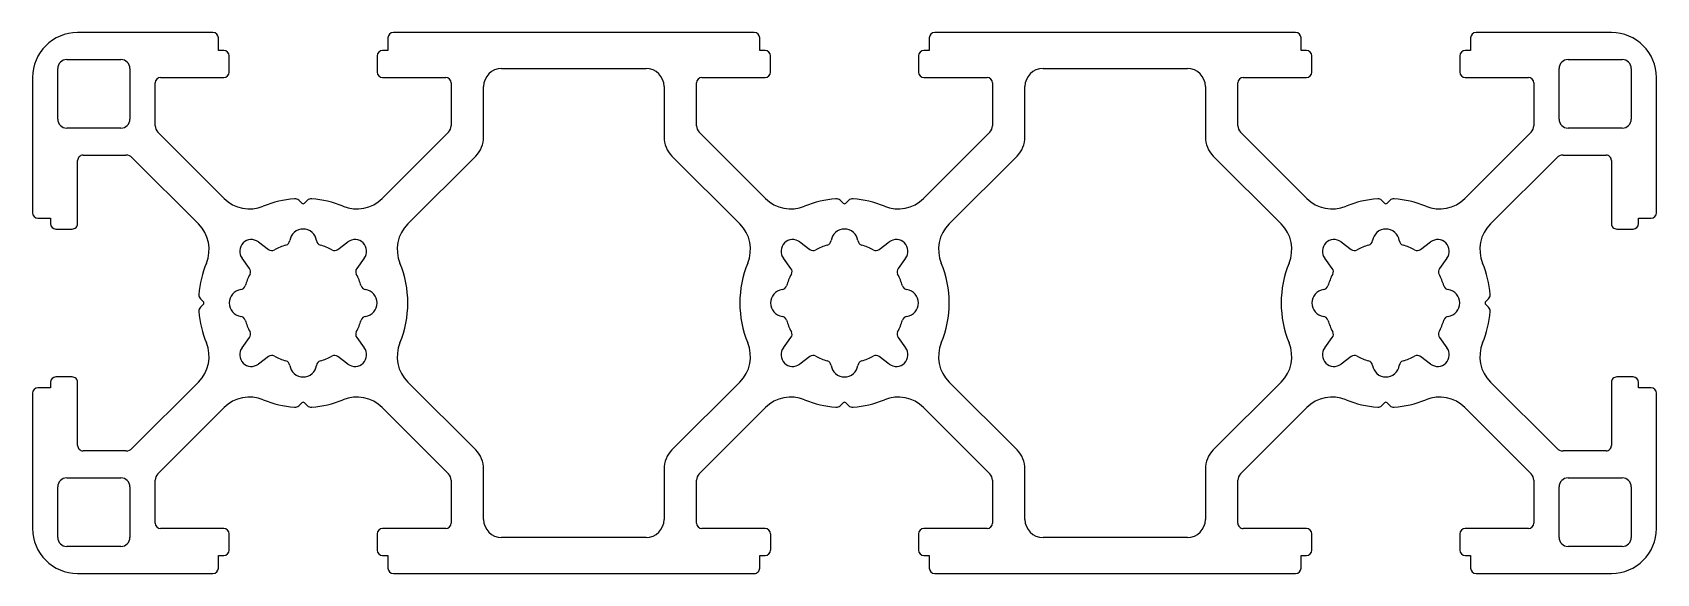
# Model space of a CAD drawing. Extents: x 1980.6 to 2070.6, y 2131.4 to 2161.4.
import ezdxf

# ---------------------------------------------------------------- set-up
doc = ezdxf.new("R2010")
doc.units = 0
doc.layers.get('0').update_dxf_attribs({"linetype": 'CONTINUOUS'})

msp = doc.modelspace()

# ---------------------------------------------------------------- linework, layer by layer
for p, q in [((1990.632, 2161.448), (1983.132, 2161.448)), ((1990.932, 2160.448), (1990.932, 2161.148)), ((2000.332, 2161.148), (2000.332, 2160.448)), ((2020.632, 2161.448), (2000.632, 2161.448)), ((2020.932, 2160.448), (2020.932, 2161.148)), ((2030.332, 2161.148), (2030.332, 2160.448)), ((2050.632, 2161.448), (2030.632, 2161.448)), ((2050.932, 2160.448), (2050.932, 2161.148)), ((2060.332, 2161.148), (2060.332, 2160.448)), ((2068.132, 2161.448), (2060.632, 2161.448)), ((1991.232, 2160.448), (1990.932, 2160.448)), ((1991.532, 2159.248), (1991.532, 2160.148)), ((1999.732, 2160.148), (1999.732, 2159.248)), ((2000.332, 2160.448), (2000.032, 2160.448)), ((2021.232, 2160.448), (2020.932, 2160.448)), ((2021.532, 2159.248), (2021.532, 2160.148)), ((2029.732, 2160.148), (2029.732, 2159.248)), ((2030.332, 2160.448), (2030.032, 2160.448)), ((2051.232, 2160.448), (2050.932, 2160.448)), ((2051.532, 2159.248), (2051.532, 2160.148)), ((2059.732, 2160.148), (2059.732, 2159.248)), ((2060.332, 2160.448), (2060.032, 2160.448)), ((1982.032, 2156.648), (1982.032, 2159.448)), ((1982.532, 2159.948), (1985.532, 2159.948)), ((1986.032, 2159.448), (1986.032, 2156.648)), ((2006.632, 2159.448), (2014.632, 2159.448)), ((2036.632, 2159.448), (2044.632, 2159.448)), ((2065.232, 2156.648), (2065.232, 2159.448)), ((2065.732, 2159.948), (2068.732, 2159.948)), ((2069.232, 2159.448), (2069.232, 2156.648)), ((1980.632, 2158.948), (1980.632, 2151.448)), ((1987.432, 2156.269), (1987.432, 2158.648)), ((1987.732, 2158.948), (1991.232, 2158.948)), ((2000.032, 2158.948), (2003.532, 2158.948)), ((2003.832, 2158.648), (2003.832, 2156.269)), ((2005.632, 2155.655), (2005.632, 2158.448)), ((2015.632, 2158.448), (2015.632, 2155.655)), ((2017.432, 2156.269), (2017.432, 2158.648)), ((2017.732, 2158.948), (2021.232, 2158.948)), ((2030.032, 2158.948), (2033.532, 2158.948)), ((2033.832, 2158.648), (2033.832, 2156.269)), ((2035.632, 2155.655), (2035.632, 2158.448)), ((2045.632, 2158.448), (2045.632, 2155.655)), ((2047.432, 2156.269), (2047.432, 2158.648)), ((2047.732, 2158.948), (2051.232, 2158.948)), ((2060.032, 2158.948), (2063.532, 2158.948)), ((2063.832, 2158.648), (2063.832, 2156.269)), ((2070.632, 2151.448), (2070.632, 2158.948)), ((1985.532, 2156.148), (1982.532, 2156.148)), ((1991.248, 2152.246), (1987.578, 2155.916)), ((2003.685, 2155.916), (2000.016, 2152.246)), ((2021.247, 2152.246), (2017.578, 2155.916)), ((2033.685, 2155.916), (2030.016, 2152.246)), ((2051.248, 2152.246), (2047.578, 2155.916)), ((2063.685, 2155.916), (2060.016, 2152.246)), ((2068.732, 2156.148), (2065.732, 2156.148)), ((1983.432, 2154.648), (1985.81, 2154.648)), ((2065.453, 2154.648), (2067.832, 2154.648)), ((1983.132, 2150.848), (1983.132, 2154.348)), ((1986.164, 2154.502), (1989.833, 2150.832)), ((2001.43, 2150.832), (2005.192, 2154.594)), ((2016.071, 2154.594), (2019.833, 2150.832)), ((2031.43, 2150.832), (2035.192, 2154.594)), ((2046.071, 2154.594), (2049.833, 2150.832)), ((2061.43, 2150.832), (2065.099, 2154.502)), ((2068.132, 2154.348), (2068.132, 2150.848)), ((1995.396, 2152.142), (1995.561, 2151.977)), ((1995.702, 2151.977), (1995.867, 2152.142)), ((2025.396, 2152.142), (2025.561, 2151.977)), ((2025.702, 2151.977), (2025.867, 2152.142)), ((2055.561, 2151.977), (2055.396, 2152.142)), ((2055.868, 2152.142), (2055.702, 2151.977)), ((1980.932, 2151.148), (1981.632, 2151.148)), ((1981.632, 2151.148), (1981.632, 2150.848)), ((2069.632, 2150.848), (2069.632, 2151.148)), ((2069.632, 2151.148), (2070.332, 2151.148)), ((1981.932, 2150.548), (1982.832, 2150.548)), ((2068.432, 2150.548), (2069.332, 2150.548)), ((1993.154, 2149.836), (1993.713, 2149.417)), ((1997.551, 2149.417), (1998.109, 2149.836)), ((2023.154, 2149.836), (2023.713, 2149.417)), ((2027.551, 2149.417), (2028.109, 2149.836)), ((2053.154, 2149.836), (2053.713, 2149.417)), ((2057.551, 2149.417), (2058.109, 2149.836)), ((1992.663, 2148.367), (1992.244, 2148.926)), ((1999.019, 2148.926), (1998.601, 2148.367)), ((2022.663, 2148.367), (2022.244, 2148.926)), ((2029.019, 2148.926), (2028.601, 2148.367)), ((2052.663, 2148.367), (2052.244, 2148.926)), ((2059.019, 2148.926), (2058.601, 2148.367)), ((1989.938, 2146.683), (1990.102, 2146.519)), ((2061.325, 2146.683), (2061.161, 2146.519)), ((1990.102, 2146.377), (1989.938, 2146.213)), ((2061.161, 2146.377), (2061.325, 2146.213)), ((1992.244, 2143.97), (1992.663, 2144.529)), ((1998.601, 2144.529), (1999.019, 2143.97)), ((2022.244, 2143.97), (2022.663, 2144.529)), ((2028.601, 2144.529), (2029.019, 2143.97)), ((2052.244, 2143.97), (2052.663, 2144.529)), ((2058.601, 2144.529), (2059.019, 2143.97)), ((1993.713, 2143.479), (1993.154, 2143.06)), ((1998.109, 2143.06), (1997.551, 2143.479)), ((2023.713, 2143.479), (2023.154, 2143.06)), ((2028.109, 2143.06), (2027.551, 2143.479)), ((2053.713, 2143.479), (2053.154, 2143.06)), ((2058.109, 2143.06), (2057.551, 2143.479)), ((1981.632, 2142.048), (1981.632, 2141.748)), ((1982.832, 2142.348), (1981.932, 2142.348)), ((1983.132, 2138.548), (1983.132, 2142.048)), ((1989.833, 2142.064), (1986.164, 2138.394)), ((2005.192, 2138.302), (2001.43, 2142.064)), ((2019.833, 2142.064), (2016.071, 2138.302)), ((2035.192, 2138.302), (2031.43, 2142.064)), ((2049.833, 2142.064), (2046.071, 2138.302)), ((2065.099, 2138.394), (2061.43, 2142.064)), ((2068.132, 2142.048), (2068.132, 2138.548)), ((2069.332, 2142.348), (2068.432, 2142.348)), ((2069.632, 2141.748), (2069.632, 2142.048)), ((1980.632, 2141.448), (1980.632, 2133.948)), ((1981.632, 2141.748), (1980.932, 2141.748)), ((2070.332, 2141.748), (2069.632, 2141.748)), ((2070.632, 2133.948), (2070.632, 2141.448)), ((1987.578, 2136.98), (1991.248, 2140.65)), ((1995.396, 2140.754), (1995.561, 2140.919)), ((1995.702, 2140.919), (1995.867, 2140.754)), ((2000.016, 2140.65), (2003.685, 2136.98)), ((2021.247, 2140.65), (2017.578, 2136.98)), ((2025.396, 2140.754), (2025.561, 2140.919)), ((2025.702, 2140.919), (2025.867, 2140.754)), ((2030.016, 2140.65), (2033.685, 2136.98)), ((2047.578, 2136.98), (2051.248, 2140.65)), ((2055.561, 2140.919), (2055.396, 2140.754)), ((2055.868, 2140.754), (2055.702, 2140.919)), ((2060.016, 2140.65), (2063.685, 2136.98)), ((1985.81, 2138.248), (1983.432, 2138.248)), ((2067.832, 2138.248), (2065.453, 2138.248)), ((1982.532, 2136.748), (1985.532, 2136.748)), ((1987.432, 2134.248), (1987.432, 2136.627)), ((2003.832, 2136.627), (2003.832, 2134.248)), ((2005.632, 2134.448), (2005.632, 2137.241)), ((2015.632, 2137.241), (2015.632, 2134.448)), ((2017.432, 2134.248), (2017.432, 2136.627)), ((2033.832, 2136.627), (2033.832, 2134.248)), ((2035.632, 2134.448), (2035.632, 2137.241)), ((2045.632, 2137.241), (2045.632, 2134.448)), ((2047.432, 2134.248), (2047.432, 2136.627)), ((2063.832, 2136.627), (2063.832, 2134.248)), ((2065.732, 2136.748), (2068.732, 2136.748)), ((1982.032, 2133.448), (1982.032, 2136.248)), ((1986.032, 2136.248), (1986.032, 2133.448)), ((2065.232, 2133.448), (2065.232, 2136.248)), ((2069.232, 2136.248), (2069.232, 2133.448)), ((1991.232, 2133.948), (1987.732, 2133.948)), ((2003.532, 2133.948), (2000.032, 2133.948)), ((2021.232, 2133.948), (2017.732, 2133.948)), ((2033.532, 2133.948), (2030.032, 2133.948)), ((2051.232, 2133.948), (2047.732, 2133.948)), ((2063.532, 2133.948), (2060.032, 2133.948)), ((1991.532, 2132.748), (1991.532, 2133.648)), ((1999.732, 2133.648), (1999.732, 2132.748)), ((2014.632, 2133.448), (2006.632, 2133.448)), ((2021.532, 2133.648), (2021.532, 2132.748)), ((2029.732, 2133.648), (2029.732, 2132.748)), ((2044.632, 2133.448), (2036.632, 2133.448)), ((2051.532, 2132.748), (2051.532, 2133.648)), ((2059.732, 2133.648), (2059.732, 2132.748)), ((1985.532, 2132.948), (1982.532, 2132.948)), ((1990.932, 2131.748), (1990.932, 2132.448)), ((1990.932, 2132.448), (1991.232, 2132.448)), ((2000.032, 2132.448), (2000.332, 2132.448)), ((2000.332, 2132.448), (2000.332, 2131.748)), ((2020.932, 2131.748), (2020.932, 2132.448)), ((2020.932, 2132.448), (2021.232, 2132.448)), ((2030.032, 2132.448), (2030.332, 2132.448)), ((2030.332, 2132.448), (2030.332, 2131.748)), ((2050.932, 2131.748), (2050.932, 2132.448)), ((2050.932, 2132.448), (2051.232, 2132.448)), ((2060.032, 2132.448), (2060.332, 2132.448)), ((2060.332, 2132.448), (2060.332, 2131.748)), ((2068.732, 2132.948), (2065.732, 2132.948)), ((1983.132, 2131.448), (1990.632, 2131.448)), ((2000.632, 2131.448), (2020.632, 2131.448)), ((2030.632, 2131.448), (2050.632, 2131.448)), ((2060.632, 2131.448), (2068.132, 2131.448))]:
    msp.add_line(p, q)
for centre, radius, start, end in [((1983.132, 2158.948), 2.5, 90, 180), ((1990.632, 2161.148), 0.3, 0, 90), ((2000.632, 2161.148), 0.3, 90, 180), ((2020.632, 2161.148), 0.3, 0, 90), ((2030.632, 2161.148), 0.3, 90, 180), ((2050.632, 2161.148), 0.3, 0, 90), ((2060.632, 2161.148), 0.3, 90, 180), ((2068.132, 2158.948), 2.5, 0, 90), ((1991.232, 2160.148), 0.3, 0, 90), ((2000.032, 2160.148), 0.3, 90, 180), ((2021.232, 2160.148), 0.3, 0, 90), ((2030.032, 2160.148), 0.3, 90, 180), ((2051.232, 2160.148), 0.3, 0, 90), ((2060.032, 2160.148), 0.3, 90, 180), ((1982.532, 2159.448), 0.5, 90, 180), ((1985.532, 2159.448), 0.5, 0, 90), ((1991.232, 2159.248), 0.3, 270, 0), ((2000.032, 2159.248), 0.3, 180, 270), ((2006.632, 2158.448), 1, 90, 180), ((2014.632, 2158.448), 1, 0, 90), ((2021.232, 2159.248), 0.3, 270, 0), ((2030.032, 2159.248), 0.3, 180, 270), ((2036.632, 2158.448), 1, 90, 180), ((2044.632, 2158.448), 1, 0, 90), ((2051.232, 2159.248), 0.3, 270, 0), ((2060.032, 2159.248), 0.3, 180, 270), ((2065.732, 2159.448), 0.5, 90, 180), ((2068.732, 2159.448), 0.5, 0, 90), ((1987.732, 2158.648), 0.3, 90, 180), ((2003.532, 2158.648), 0.3, 0, 90), ((2017.732, 2158.648), 0.3, 90, 180), ((2033.532, 2158.648), 0.3, 0, 90), ((2047.732, 2158.648), 0.3, 90, 180), ((2063.532, 2158.648), 0.3, 0, 90), ((1982.532, 2156.648), 0.5, 180, 270), ((1985.532, 2156.648), 0.5, 270, 0), ((2065.732, 2156.648), 0.5, 180, 270), ((2068.732, 2156.648), 0.5, 270, 0), ((1987.932, 2156.269), 0.5, 180, 225.00006), ((2003.332, 2156.269), 0.5, 314.99994, 0), ((2004.132, 2155.655), 1.5, 314.99977, 0), ((2017.132, 2155.655), 1.5, 180, 224.99983), ((2017.932, 2156.269), 0.5, 180, 225.00006), ((2033.332, 2156.269), 0.5, 314.99994, 0), ((2034.132, 2155.655), 1.5, 315.00017, 0), ((2047.132, 2155.655), 1.5, 180, 225.00023), ((2047.932, 2156.269), 0.5, 180, 225.00006), ((2063.332, 2156.269), 0.5, 314.99994, 0), ((1983.432, 2154.348), 0.3, 89.99984, 180), ((1985.81, 2154.148), 0.5, 44.99953, 89.99984), ((2065.453, 2154.148), 0.5, 90.00016, 135.00047), ((2067.832, 2154.348), 0.3, 0, 90.00016), ((1992.662, 2153.66), 2, 225.00006, 292.38021), ((1995.632, 2146.448), 5.8, 94.66646, 112.38021), ((1995.184, 2151.93), 0.3, 44.99981, 94.66646), ((1995.632, 2152.048), 0.1, 224.99981, 315.00019), ((1996.079, 2151.93), 0.3, 85.33354, 135.00019), ((1995.632, 2146.448), 5.8, 67.61979, 85.33354), ((1998.601, 2153.66), 2, 247.61979, 314.99994), ((2022.662, 2153.66), 2, 225.00006, 292.38021), ((2025.632, 2146.448), 5.8, 94.66625, 112.38021), ((2025.184, 2151.93), 0.3, 44.99981, 94.66625), ((2025.632, 2152.048), 0.1, 224.99981, 315.00019), ((2026.079, 2151.93), 0.3, 85.33334, 135.00019), ((2025.632, 2146.448), 5.8, 67.61955, 85.33334), ((2028.601, 2153.66), 2, 247.61955, 314.99994), ((2052.662, 2153.66), 2, 225.00006, 292.38021), ((2055.632, 2146.448), 5.8, 94.47325, 112.38021), ((2055.184, 2151.93), 0.3, 44.99971, 90.82438), ((2055.632, 2152.048), 0.1, 224.99971, 315.00029), ((2056.08, 2151.93), 0.3, 89.17562, 135.00029), ((2055.632, 2146.448), 5.8, 67.61979, 85.52675), ((2058.601, 2153.66), 2, 247.61979, 314.99994), ((1980.932, 2151.448), 0.3, 180, 270), ((2070.332, 2151.448), 0.3, 270, 0), ((1981.932, 2150.848), 0.3, 180, 269.99905), ((1982.832, 2150.848), 0.3, 269.99905, 0), ((1988.419, 2149.418), 2, 337.62006, 44.99953), ((1995.632, 2149.798), 0.75, 8.15151, 171.84849), ((2002.844, 2149.418), 2, 134.99977, 202.38023), ((2018.419, 2149.418), 2, 337.61985, 44.99983), ((2025.632, 2149.798), 0.75, 8.15151, 171.84849), ((2032.844, 2149.418), 2, 135.00017, 202.38015), ((2048.419, 2149.418), 2, 337.61977, 45.00023), ((2055.632, 2149.798), 0.75, 8.15151, 171.84849), ((2062.844, 2149.418), 2, 135.00047, 202.37994), ((2068.432, 2150.848), 0.3, 180, 270.00095), ((2069.332, 2150.848), 0.3, 270.00095, 0), ((1992.764, 2149.316), 0.65, 53.14492, 216.8529), ((1993.892, 2149.657), 0.3, 233.14967, 298.45536), ((1995.632, 2146.448), 3.35, 106.54479, 118.45536), ((1994.592, 2149.947), 0.3, 286.54479, 351.84849), ((1996.671, 2149.947), 0.3, 188.15151, 253.45521), ((1995.632, 2146.448), 3.35, 61.54518, 73.45521), ((1997.371, 2149.657), 0.3, 241.54518, 306.8474), ((1998.499, 2149.316), 0.65, 323.1446, 126.85728), ((2022.764, 2149.316), 0.65, 53.14272, 216.8554), ((2023.892, 2149.657), 0.3, 233.1526, 298.45482), ((2025.632, 2146.448), 3.35, 106.54479, 118.45482), ((2024.592, 2149.947), 0.3, 286.54479, 351.84849), ((2026.671, 2149.947), 0.3, 188.15151, 253.45521), ((2025.632, 2146.448), 3.35, 61.54464, 73.45521), ((2027.371, 2149.657), 0.3, 241.54464, 306.85033), ((2028.499, 2149.316), 0.65, 323.1471, 126.85508), ((2052.764, 2149.316), 0.65, 53.14272, 216.8554), ((2053.892, 2149.657), 0.3, 233.1526, 298.45482), ((2055.632, 2146.448), 3.35, 106.54479, 118.45482), ((2054.592, 2149.947), 0.3, 286.54479, 351.84849), ((2056.671, 2149.947), 0.3, 188.15151, 253.45521), ((2055.632, 2146.448), 3.35, 61.54464, 73.45521), ((2057.371, 2149.657), 0.3, 241.54464, 306.85033), ((2058.499, 2149.316), 0.65, 323.1471, 126.85508), ((1995.632, 2146.448), 5.8, 157.62006, 175.33354), ((1992.423, 2148.187), 0.3, 331.54486, 36.84801), ((1998.841, 2148.187), 0.3, 143.15114, 208.45504), ((1995.632, 2146.448), 5.8, 337.61979, 22.38023), ((2025.632, 2146.448), 5.8, 157.61985, 202.38013), ((2022.423, 2148.187), 0.3, 331.54496, 36.84886), ((2028.841, 2148.187), 0.3, 143.15199, 208.45514), ((2025.632, 2146.448), 5.8, 337.61987, 22.38015), ((2055.632, 2146.448), 5.8, 157.61977, 202.38021), ((2052.423, 2148.187), 0.3, 331.54496, 36.84886), ((2058.841, 2148.187), 0.3, 143.15199, 208.45514), ((2055.632, 2146.448), 5.8, 4.66645, 22.37994), ((1992.133, 2147.487), 0.3, 278.15151, 343.45521), ((1995.632, 2146.448), 3.35, 151.54486, 163.45521), ((1995.632, 2146.448), 3.35, 16.54479, 28.45504), ((1999.13, 2147.487), 0.3, 196.54479, 261.84849), ((2022.133, 2147.487), 0.3, 278.15151, 343.45521), ((2025.632, 2146.448), 3.35, 151.54496, 163.45521), ((2025.632, 2146.448), 3.35, 16.54479, 28.45514), ((2029.13, 2147.487), 0.3, 196.54479, 261.84849), ((2052.133, 2147.487), 0.3, 278.15151, 343.45521), ((2055.632, 2146.448), 3.35, 151.54496, 163.45521), ((2055.632, 2146.448), 3.35, 16.54479, 28.45514), ((2059.13, 2147.487), 0.3, 196.54479, 261.84849), ((1990.15, 2146.895), 0.3, 175.33354, 225.00019), ((1990.032, 2146.448), 0.1, 314.99981, 45.00019), ((1992.282, 2146.448), 0.75, 98.15151, 261.84849), ((1998.982, 2146.448), 0.75, 278.15151, 81.84849), ((2022.282, 2146.448), 0.75, 98.15151, 261.84849), ((2028.982, 2146.448), 0.75, 278.15151, 81.84849), ((2052.282, 2146.448), 0.75, 98.15151, 261.84849), ((2058.982, 2146.448), 0.75, 278.15151, 81.84849), ((2061.232, 2146.448), 0.1, 134.99971, 225.00029), ((2061.113, 2146.895), 0.3, 314.99971, 4.66645), ((1990.15, 2146.001), 0.3, 134.99981, 184.66646), ((1995.632, 2146.448), 5.8, 184.66646, 202.37994), ((1992.133, 2145.409), 0.3, 16.54479, 81.84849), ((1999.13, 2145.409), 0.3, 98.15151, 163.45521), ((2022.133, 2145.409), 0.3, 16.54479, 81.84849), ((2029.13, 2145.409), 0.3, 98.15151, 163.45521), ((2052.133, 2145.409), 0.3, 16.54479, 81.84849), ((2059.13, 2145.409), 0.3, 98.15151, 163.45521), ((2055.632, 2146.448), 5.8, 337.62006, 355.33355), ((2061.113, 2146.001), 0.3, 355.33355, 45.00029), ((1995.632, 2146.448), 3.35, 196.54479, 208.4551), ((1992.423, 2144.709), 0.3, 323.15199, 28.4551), ((1998.841, 2144.709), 0.3, 151.545, 216.84886), ((1995.632, 2146.448), 3.35, 331.545, 343.45521), ((2025.632, 2146.448), 3.35, 196.54479, 208.455), ((2022.423, 2144.709), 0.3, 323.15114, 28.455), ((2028.841, 2144.709), 0.3, 151.5449, 216.84801), ((2025.632, 2146.448), 3.35, 331.5449, 343.45521), ((2055.632, 2146.448), 3.35, 196.54479, 208.455), ((2052.423, 2144.709), 0.3, 323.15114, 28.455), ((2058.841, 2144.709), 0.3, 151.5449, 216.84801), ((2055.632, 2146.448), 3.35, 331.5449, 343.45521), ((1988.419, 2143.478), 2, 315.00047, 22.37994), ((1992.764, 2143.58), 0.65, 143.14713, 306.85506), ((1998.499, 2143.58), 0.65, 233.14272, 36.8554), ((2002.844, 2143.478), 2, 157.61979, 225.00023), ((2018.419, 2143.478), 2, 315.00017, 22.38013), ((2022.764, 2143.58), 0.65, 143.1446, 306.85728), ((2028.499, 2143.58), 0.65, 233.14494, 36.85287), ((2032.844, 2143.478), 2, 157.61987, 224.99983), ((2048.419, 2143.478), 2, 314.99977, 22.38021), ((2052.764, 2143.58), 0.65, 143.1446, 306.85728), ((2058.499, 2143.58), 0.65, 233.14494, 36.85287), ((2062.844, 2143.478), 2, 157.62006, 224.99953), ((1993.892, 2143.239), 0.3, 61.54458, 126.85033), ((1995.632, 2146.448), 3.35, 241.54458, 253.45521), ((1994.592, 2142.949), 0.3, 8.15151, 73.45521), ((1995.632, 2143.098), 0.75, 188.15151, 351.84849), ((1996.671, 2142.949), 0.3, 106.54479, 171.84849), ((1995.632, 2146.448), 3.35, 286.54479, 298.45487), ((1997.371, 2143.239), 0.3, 53.1526, 118.45487), ((2023.892, 2143.239), 0.3, 61.54513, 126.8474), ((2025.632, 2146.448), 3.35, 241.54513, 253.45521), ((2024.592, 2142.949), 0.3, 8.15151, 73.45521), ((2025.632, 2143.098), 0.75, 188.15151, 351.84849), ((2026.671, 2142.949), 0.3, 106.54479, 171.84849), ((2025.632, 2146.448), 3.35, 286.54479, 298.45542), ((2027.371, 2143.239), 0.3, 53.14967, 118.45542), ((2053.892, 2143.239), 0.3, 61.54513, 126.8474), ((2055.632, 2146.448), 3.35, 241.54513, 253.45521), ((2054.592, 2142.949), 0.3, 8.15151, 73.45521), ((2055.632, 2143.098), 0.75, 188.15151, 351.84849), ((2056.671, 2142.949), 0.3, 106.54479, 171.84849), ((2055.632, 2146.448), 3.35, 286.54479, 298.45542), ((2057.371, 2143.239), 0.3, 53.14967, 118.45542), ((1981.932, 2142.048), 0.3, 90.00095, 180), ((1982.832, 2142.048), 0.3, 0, 90.00095), ((2068.432, 2142.048), 0.3, 89.99905, 180), ((2069.332, 2142.048), 0.3, 0, 89.99905), ((1980.932, 2141.448), 0.3, 90, 180), ((1992.662, 2139.236), 2, 67.61979, 134.99994), ((1998.601, 2139.236), 2, 45.00006, 112.38021), ((2022.662, 2139.236), 2, 67.61979, 134.99994), ((2028.601, 2139.236), 2, 45.00006, 112.38045), ((2052.662, 2139.236), 2, 67.61979, 134.99994), ((2058.601, 2139.236), 2, 45.00006, 112.38021), ((2070.332, 2141.448), 0.3, 0, 90), ((1995.632, 2146.448), 5.8, 247.61979, 265.33354), ((1995.184, 2140.966), 0.3, 265.33354, 315.00019), ((1995.632, 2140.848), 0.1, 44.99981, 135.00019), ((1996.079, 2140.966), 0.3, 224.99981, 274.66646), ((1995.632, 2146.448), 5.8, 274.66646, 292.38021), ((2025.632, 2146.448), 5.8, 247.61979, 265.33375), ((2025.184, 2140.966), 0.3, 265.33375, 315.00019), ((2025.632, 2140.848), 0.1, 44.99981, 135.00019), ((2026.079, 2140.966), 0.3, 224.99981, 274.66666), ((2025.632, 2146.448), 5.8, 274.66666, 292.38045), ((2055.632, 2146.448), 5.8, 247.61979, 265.52675), ((2055.184, 2140.966), 0.3, 269.17562, 315.00029), ((2055.632, 2140.848), 0.1, 44.99971, 135.00029), ((2056.08, 2140.966), 0.3, 224.99971, 270.82438), ((2055.632, 2146.448), 5.8, 274.47325, 292.38021), ((1983.432, 2138.548), 0.3, 180, 270.00016), ((2067.832, 2138.548), 0.3, 269.99984, 0), ((1985.81, 2138.748), 0.5, 270.00016, 315.00047), ((2004.132, 2137.241), 1.5, 0, 45.00023), ((2017.132, 2137.241), 1.5, 135.00017, 180), ((2034.132, 2137.241), 1.5, 0, 44.99983), ((2047.132, 2137.241), 1.5, 134.99977, 180), ((2065.453, 2138.748), 0.5, 224.99953, 269.99984), ((1982.532, 2136.248), 0.5, 90, 180), ((1985.532, 2136.248), 0.5, 0, 90), ((1987.932, 2136.627), 0.5, 134.99994, 180), ((2003.332, 2136.627), 0.5, 0, 45.00006), ((2017.932, 2136.627), 0.5, 134.99994, 180), ((2033.332, 2136.627), 0.5, 0, 45.00006), ((2047.932, 2136.627), 0.5, 134.99994, 179.99984), ((2063.332, 2136.627), 0.5, 0, 45.00006), ((2065.732, 2136.248), 0.5, 90, 180), ((2068.732, 2136.248), 0.5, 0, 90), ((1983.132, 2133.948), 2.5, 180, 270), ((1987.732, 2134.248), 0.3, 180, 270), ((1991.232, 2133.648), 0.3, 0, 90), ((2000.032, 2133.648), 0.3, 90.00003, 180), ((2003.532, 2134.248), 0.3, 270.00003, 0), ((2006.632, 2134.448), 1, 180, 270), ((2014.632, 2134.448), 1, 270, 0), ((2017.732, 2134.248), 0.3, 180, 269.99997), ((2021.232, 2133.648), 0.3, 0, 89.99997), ((2030.032, 2133.648), 0.3, 90.00003, 180), ((2033.532, 2134.248), 0.3, 270.00003, 0), ((2036.632, 2134.448), 1, 180, 270), ((2044.632, 2134.448), 1, 270, 0), ((2047.732, 2134.248), 0.3, 179.99984, 269.99997), ((2051.232, 2133.648), 0.3, 0, 89.99997), ((2060.032, 2133.648), 0.3, 90, 180), ((2063.532, 2134.248), 0.3, 270, 0), ((2068.132, 2133.948), 2.5, 270, 0), ((1982.532, 2133.448), 0.5, 180, 270), ((1985.532, 2133.448), 0.5, 270, 0), ((2065.732, 2133.448), 0.5, 180, 270), ((2068.732, 2133.448), 0.5, 270, 0), ((1991.232, 2132.748), 0.3, 270, 0), ((2000.032, 2132.748), 0.3, 180, 270), ((2021.232, 2132.748), 0.3, 270, 0), ((2030.032, 2132.748), 0.3, 180, 270), ((2051.232, 2132.748), 0.3, 270, 0), ((2060.032, 2132.748), 0.3, 180, 270), ((1990.632, 2131.748), 0.3, 270, 0), ((2000.632, 2131.748), 0.3, 180, 270), ((2020.632, 2131.748), 0.3, 269.99998, 0), ((2030.632, 2131.748), 0.3, 180, 270), ((2050.632, 2131.748), 0.3, 270, 0), ((2060.632, 2131.748), 0.3, 180, 270)]:
    msp.add_arc(centre, radius, start, end)

doc.saveas('drawing.dxf')
